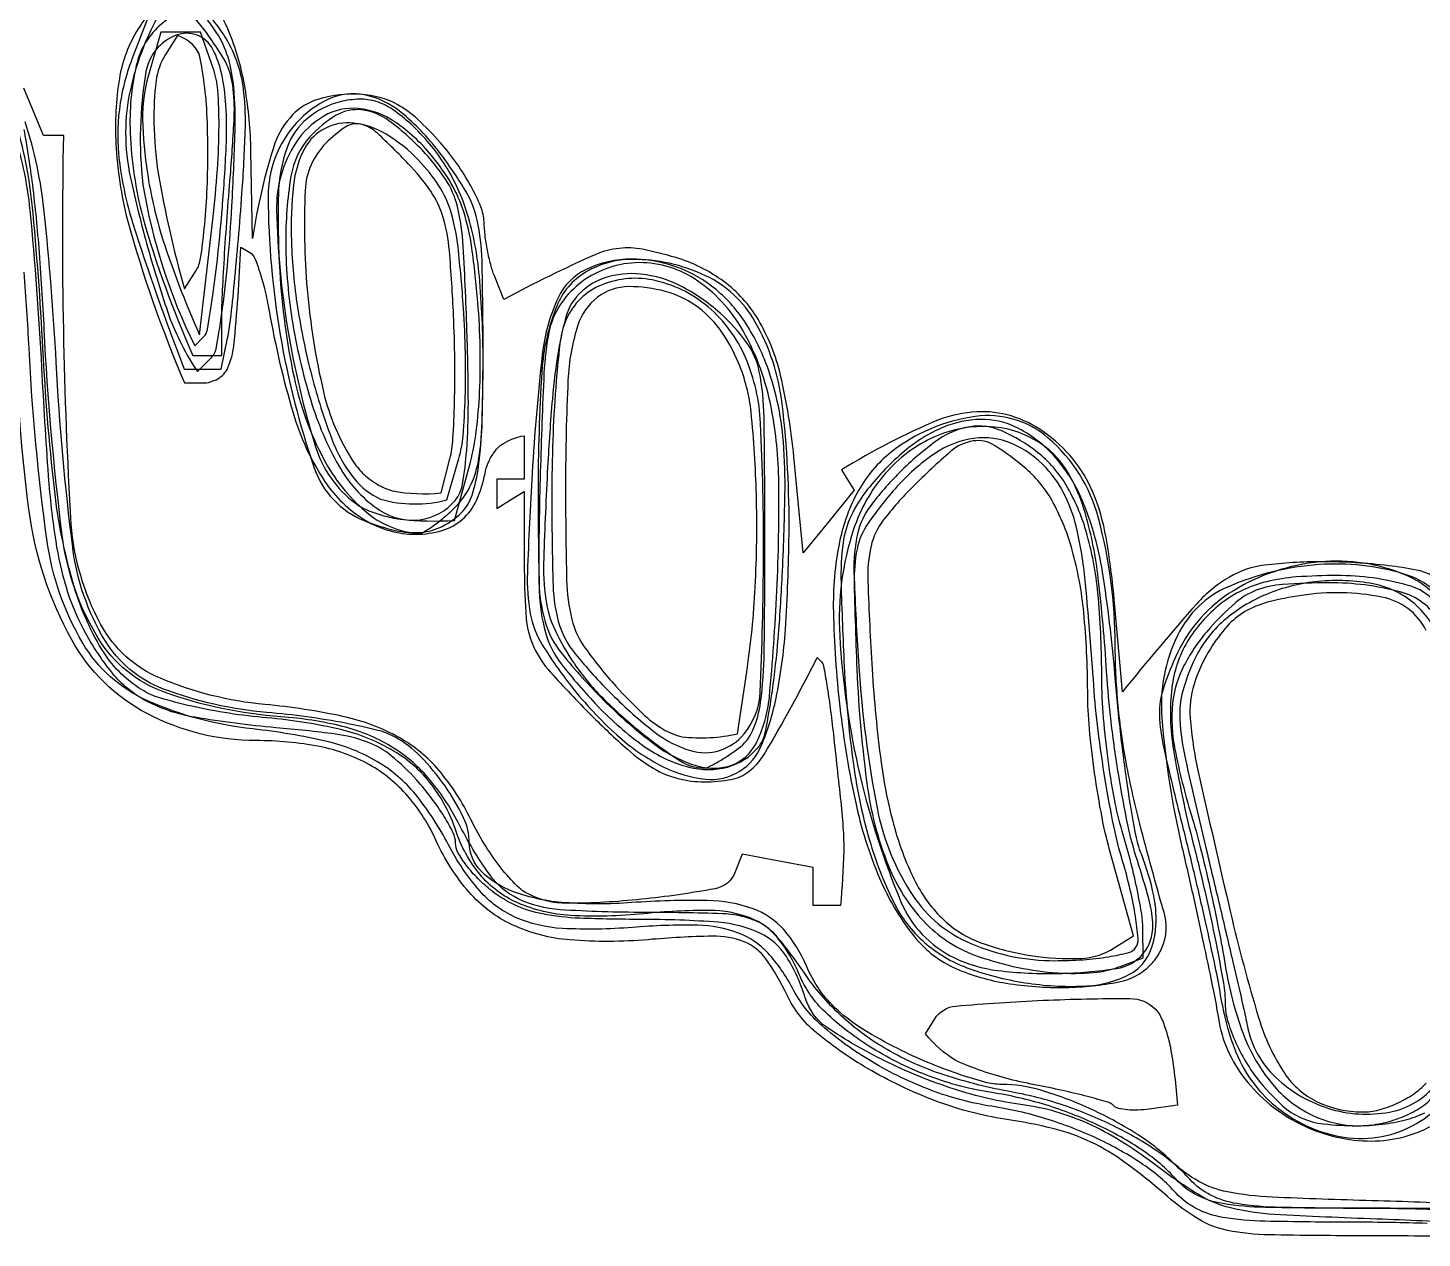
# Model space of a CAD drawing. Extents: x 0 to 564, y 0 to 802.
# Drawn here: x 149.9 to 251.3, y 118.8 to 206.8 of the extents above; entities that cross this region are included whole.
import ezdxf

# ---------------------------------------------------------------- set-up
doc = ezdxf.new("R2010")
doc.units = 0

msp = doc.modelspace()

# ---------------------------------------------------------------- linework, layer by layer
at = {"color": 7}
for points in [[(164.418625, 184.25), (164.418625, 184.25, 0.021997), (164.629521, 185.58851, 0.003351), (164.91444, 188.276932, 0.003746), (165.20586, 191.45675, 0.003237), (165.465164, 194.799133, 0.008999), (165.702618, 199.27899, 0.034292), (165.608641, 202.075012, 0.053059), (165.171641, 204.143806, 0.054899), (164.31189, 206.049133, 0.039296), (163.51919, 207.17823, 0.04298), (162.58095, 208.133186, 0.047365), (161.642671, 208.794094, 0.130484), (159.165421, 209), (157.457184, 204.527039), (157.457184, 204.527039, 0.059782), (156.546241, 200.889584, 0.061854), (156.537294, 197.182678, 0.04435), (157.501177, 192.655542, 0.014874), (161.271713, 182), (162.616806, 182), (163.961899, 182), (164.418625, 184.25)], [(181.428574, 171.571411), (181.428574, 171.571411, 0.120366), (182.206942, 172.852991, 0.043537), (182.673321, 174.94635, 0.02633), (182.929704, 178.162715, 0.006724), (183, 183.389648, 0.005806), (182.924267, 189.911839, 0.049027), (182.569559, 192.824165, 0.080563), (181.693267, 195.018414, 0.028644), (179.785995, 197.818237, 0.055158), (177.050551, 200.664858, 0.125256), (174.377085, 201.94278, 0.156693), (171.81653, 201.649147, 0.1034), (169.404984, 199.88678, 0.187119), (167.364295, 194.525046, 0.040808), (168.247753, 184.495186, 0.0402), (170.714119, 174.827368, 0.217647), (174.347382, 170.995117, 0.03829), (176.612439, 170.277337, 0.078043), (178.468519, 170.138672, 0.094792), (180.037115, 170.573163, 0.08172)], [(201.687439, 152.785645), (201.687439, 152.785645, 0.152869), (203.234214, 154.618165, 0.048368), (204.30785, 158.076782, 0.034569), (204.989643, 163.08809, 0.013895), (205.254654, 170, 0.031754), (204.752092, 179.482374, 0.101262), (202.777988, 185.474075, 0.153838), (199.177837, 188.797193, 0.110476), (193.800552, 190, 0.11213), (190.497716, 189.249876, 0.174011), (188.464531, 187.192856, 0.081466), (187.297545, 183.015668, 0.012682), (186.571533, 174.443176, 0.005376), (186.221012, 167.203104, 0.054973), (186.437298, 164.213058, 0.093609), (187.307675, 161.960467, 0.028233), (189.424805, 158.943176, 0.041437), (192.722771, 155.411007, 0.067976), (196.091574, 153.100822, 0.0905), (199.18117, 152.196143, 0.169267)], [(231.506226, 138.649048), (231.506226, 138.649048, 0.062837), (232.146063, 139.473696, 0.065639), (232.549667, 140.419678, 0.067113), (232.688567, 141.418681, 0.070967), (232.552841, 142.399048, -0.006817), (230.769961, 148.952372, -0.017812), (229.722193, 153.718933, -0.02293), (229.171494, 157.776285, -0.021427), (228.978043, 161.960083, 0.064237), (227.75717, 171.179566, 0.151305), (224.108557, 176.995483, 0.215119), (218.788771, 178.562126, 0.13306), (212.686584, 175.96814, 0.099385), (210.309997, 173.181527, 0.077372), (208.928108, 169.437653, 0.055505), (208.479488, 164.36796, 0.022631), (208.949661, 157.453003, 0.0262), (210.154897, 150.238562, 0.049983), (211.989992, 144.659904, 0.065555), (214.40796, 140.70372, 0.120762), (217.391342, 138.431458, 0.063118), (221.04452, 137.363208, 0.043485), (225.350721, 137.054787, 0.043901), (229.267569, 137.460289, 0.149726)], [(251.960556, 126.978882), (251.960556, 126.978882, 0.151254), (253.839523, 128.881447, 0.064974), (255.07341, 132.270538, 0.041706), (255.774097, 137.389735, 0.014195), (255.956451, 144.899231, 0.01687), (255.468289, 157.792255, 0.104738), (253.647305, 164.117867, 0.200121), (250.005803, 167.103556, 0.091238), (243.775742, 167.790161, 0.083819), (237.209736, 166.187128, 0.180241), (233.500986, 162.638367, 0.132928), (232.3708, 156.648152, 0.038274), (233.83313, 147.248596, -0.002675), (234.663565, 143.628568, -0.002644), (235.458467, 139.986046, -0.002594), (236.120906, 136.790127, -0.010202), (236.478699, 134.810303, 0.128349), (238.419718, 130.389005, 0.108802), (242.381426, 127.152031, 0.109523), (247.313057, 125.89208, 0.131589)], [(228.882584, 128.450745), (228.882584, 128.450745, 0.125248), (228.458092, 128.702995, 0.007014), (226.968355, 129.120026, 0.01044), (225.159976, 129.558814, 0.007434), (223.117523, 129.977722, -0.018372), (221.01611, 130.4568, -0.02033), (219.026424, 131.075645, -0.020179), (217.383107, 131.736868, -0.090868), (215.181503, 133.675659), (215.852554, 134.761414), (215.852554, 134.761414, -0.23694), (217.38069, 135.702383, -0.010661), (223.72893, 136.117561, -0.01151), (230.056101, 136.250239, -0.200798), (231.913757, 135.468384, -0.090292), (232.301452, 134.896789, -0.026642), (232.67841, 133.903229, -0.0258), (232.990471, 132.719521, -0.025158), (233.5, 128.5), (231.458847, 128.207825), (231.458847, 128.207825, -0.027038), (230.638194, 128.13532, -0.032029), (229.860094, 128.158653, -0.03374), (229.220883, 128.262772, -0.140023)]]:
    msp.add_lwpolyline(points, format="xyb", close=True, dxfattribs=at)
at = {"color": 254}
for points in [[(164.731277, 193.845398), (164.731277, 193.845398, 0.006494), (164.961007, 199.304056, 0.029249), (164.867151, 202.494667, 0.050764), (164.449557, 204.673903, 0.072444), (163.619995, 206.457214, 0.024249), (162.912367, 207.430731, 0.030714), (162.163876, 208.253044, 0.031772), (161.474316, 208.842664, 0.162381), (161.002625, 209, 0.260959), (159.732663, 208.288748, 0.040461), (158.381151, 205.620537, 0.04177), (157.346293, 202.327481, 0.055304), (157, 199.206238, 0.053686), (157.35448, 195.914312, 0.014592), (158.619564, 190.826729, 0.014483), (160.175535, 185.82969, 0.055744), (162.225739, 181.825745), (163.201096, 182.801086), (163.201096, 182.801086, 0.155067), (163.60985, 183.590631, 0.00809), (164.052916, 186.447693, 0.012166), (164.447818, 189.916923, 0.008491)], [(181, 172), (181, 172, 0.080331), (182.036307, 173.436099, 0.069387), (182.632795, 175.199295, 0.038899), (182.924647, 177.844132, 0.008036), (183, 182.532104, 0.02165), (182.729664, 188.772546, 0.052058), (181.854311, 193.309219, 0.067393), (180.249677, 196.815333, 0.065733), (177.759308, 199.801758, 0.035278), (176.41955, 200.871799, 0.074211), (175.226305, 201.455963, 0.083383), (174.00794, 201.628563, 0.055118), (172.60405, 201.436768, 0.113279), (170.199902, 200.210999, 0.133738), (168.746149, 198.121223, 0.079627), (168.112638, 194.697837, 0.020812), (168.211029, 189.092651, 0.037638), (169.24909, 181.41615, 0.069059), (171.394464, 175.493866, 0.094407), (174.463951, 171.648851, 0.157413), (178.25, 170.063416, 0.152484), (178.656877, 170.153634, 0.023186), (179.367188, 170.606125, 0.024154), (180.17928, 171.238826, 0.018807)], [(202.99765, 154.497192), (202.99765, 154.497192, 0.125801), (203.541075, 155.644165, 0.01297), (204.040514, 158.62085, 0.014551), (204.465987, 162.43135, 0.008684), (204.761078, 166.983765, 0.007173), (204.955282, 172.863719, 0.024133), (204.841419, 176.710884, 0.035078), (204.399174, 179.677736, 0.036694), (203.55014, 182.507874, 0.060398), (201.883945, 185.66614, 0.077785), (199.623127, 188.03833, 0.083243), (196.879202, 189.495119, 0.082343), (193.799667, 189.98468, 0.134114), (190.455468, 189.047255, 0.163524), (188.355656, 186.587799, 0.079938), (187.277575, 181.832956, 0.015858), (187, 173.083313, 0.00631), (187.091101, 165.864695, 0.061576), (187.541073, 162.851433, 0.097525), (188.678674, 160.587664, 0.025992), (191.328583, 157.517578, 0.047071), (194.729001, 154.578882, 0.091591), (197.969645, 153.069275, 0.129133), (200.781887, 153.07932, 0.155653)], [(230.065735, 138.035156), (230.065735, 138.035156, 0.145714), (231.325231, 139.28312, 0.1014), (231.917721, 141.20874, 0.075551), (231.78061, 143.725203, 0.041683), (230.902023, 146.684875, -0.048229), (230.425968, 148.368971, -0.007962), (229.876823, 151.704269, -0.008684), (229.359851, 155.661886, -0.007578), (228.953796, 159.81897, 0.018963), (228.053283, 167.278772, 0.05611), (226.678417, 172.243462, 0.08402), (224.639404, 175.569877, 0.101104), (221.728531, 177.790649, 0.117867), (219.189024, 178.346699, 0.094983), (216.447933, 177.766777, 0.077326), (213.653598, 176.044949, 0.048082), (210.972855, 173.269958, 0.057234), (209.767179, 171.337038, 0.078076), (209.18581, 169.371094, 0.039862), (209.034831, 166.470643, 0.005449), (209.26889, 160.405701, 0.021949), (209.935836, 153.282665, 0.037856), (211.193373, 147.466232, 0.046881), (212.977247, 143.029601, 0.101546), (215.273544, 140.180603, 0.08781), (218.403809, 138.409759, 0.048946), (222.669485, 137.357529, 0.049381), (226.944856, 137.163501, 0.109954)]]:
    msp.add_lwpolyline(points, format="xyb", close=True, dxfattribs=at)
at = {"color": 7}
for points in [[(251.960556, 167.021118, 0.076876), (250.879585, 167.401, 0.01558), (248.864361, 167.712456, 0.016092), (246.474627, 167.928116, 0.014456), (243.988815, 168, 0.030146), (239.837968, 167.749509, 0.102864), (237.286909, 166.888359, 0.077084), (234.909235, 164.948159, 0.01235), (229.5, 158.536621), (228.930862, 165.018311), (228.930862, 165.018311, 0.021074), (228.311709, 169.764311, 0.055474), (227.35611, 173.054001, 0.073817), (225.901566, 175.475576, 0.067983), (223.76976, 177.44873, 0.078748), (221.414266, 178.597729, 0.088446), (218.913542, 178.899849, 0.074643), (216.132345, 178.320962, 0.039474), (209.081329, 174.677429), (209.535309, 173.942871), (209.989273, 173.208313), (208.141373, 170.92627), (206.293472, 168.644226), (205.605591, 175.625183), (205.605591, 175.625183, 0.032035), (204.638776, 181.530914, 0.077439), (202.998829, 185.626274, 0.100799), (200.511789, 188.369954, 0.085812), (197.008942, 190.115479, 0.024672), (194.586376, 190.712825, 0.07566), (192.901911, 190.782578, 0.070596), (191.209375, 190.349309, 0.019588), (184.503555, 187.064453), (183.822067, 188.782227), (183.822067, 188.782227, -0.031099), (183.555527, 189.598804, -0.016117), (183.320118, 190.646111, -0.015961), (183.146743, 191.741668, -0.023331), (183.070282, 192.71521, 0.090225), (182.836064, 193.80513, 0.028189), (182.108965, 195.318047, 0.027144), (181.089407, 196.949193, 0.02691), (179.896408, 198.46521, 0.026103), (178.219232, 200.185438, 0.060015), (176.756334, 201.243095, 0.07209), (175.262915, 201.808928, 0.054615), (173.51886, 202, 0.075642), (170.978716, 201.613506, 0.125859), (169.146402, 200.484062, 0.103693), (167.856062, 198.432116, 0.040682), (166.229996, 191.5), (166.115005, 197.845703), (166.115005, 197.845703, 0.037304), (165.688161, 202.437383, 0.053069), (164.582909, 206.380219, 0.067262), (163.036234, 209.121678, 0.234885)], [(158.801683, 207.994172, 0.02649), (157.922104, 206.75, 0.100176), (156.550152, 203.134917, 0.054864), (156.296192, 198.384628, 0.04638), (157.130733, 192.821427, 0.03211), (161.277573, 181), (162.579773, 181), (162.579773, 181, 0.130891), (163.709069, 181.300782, 0.159314), (164.438816, 182.109322, 0.076017), (164.874935, 183.706821, 0.013958), (165.383972, 190.880737), (166.078629, 190.451416), (166.078629, 190.451416, -0.159952), (166.385022, 190.087621, -0.017391), (166.76379, 189.043381, -0.019909), (167.131258, 187.73282, -0.014807), (167.435654, 186.261047, 0.02803), (169.179311, 178.826495, 0.073644), (171.473871, 173.868378, 0.112066), (174.422396, 171.025623, 0.136829), (178.100067, 170, 0.071027), (180.022232, 170.274437, 0.109375), (181.489391, 171.078842, 0.105189), (182.517357, 172.45437, 0.06202), (183.142395, 174.417114, -0.053763), (183.371968, 175.181308, -0.051051), (183.762142, 175.893364, -0.055036), (184.245118, 176.451594, -0.106937), (186, 177.166687), (186, 175.583313), (186, 174), (185, 174), (184, 174), (184, 172.940979), (184, 171.881958), (185, 172.5), (186, 173.118042), (186, 167.416138), (186, 167.416138, 0.020242), (186.143852, 163.864269, 0.08777), (186.675928, 161.831848, 0.075849), (187.90732, 159.962748, 0.01286), (190.857147, 156.857117, 0.014688), (193.49625, 154.3687, 0.048696), (195.423582, 152.965431, 0.070267), (197.166683, 152.245433, 0.062935), (199.108856, 152, 0.046499), (201.056422, 152.181512, 0.11973), (202.335768, 152.75927, 0.087614), (203.436481, 153.980598, 0.017745), (207.297134, 161.036194), (207.615616, 160.717712), (207.615616, 160.717712, -0.152956), (207.759462, 160.442646, -0.003859), (208.001249, 159.038818, -0.007917), (208.248453, 157.369414, -0.005274), (208.481171, 155.449585, -0.001054), (209.01093, 150.562246, -0.009913), (209.192457, 148.457649, -0.020393), (209.230522, 146.961436, -0.01364), (209, 143), (208, 143), (207, 143), (207, 144.383423), (207, 145.766846), (204.421188, 146.259827), (201.842361, 146.752808), (201.341461, 145.447449), (201.341461, 145.447449, -0.26151), (199.872488, 144.228071, -0.019489), (194.527931, 143.462456, -0.024239), (189.113821, 143.165231, -0.125092), (186.224014, 143.880127, -0.08117), (185.303129, 144.585109, -0.025792), (184.181021, 145.906929, -0.024983), (183.062674, 147.533455, -0.02539), (182.118652, 149.254883, 0.062791), (179.795058, 152.830564, 0.090269), (176.887365, 155.225853, 0.0741), (172.886973, 156.736607, 0.030131), (167.119629, 157.625488, -0.076428), (159.527404, 159.52561, -0.171308), (155.185429, 163.467323, -0.104527), (153.044757, 170.745375, -0.019443), (152.5, 198.998413), (151.763412, 198.999207), (151.02684, 199), (149.598083, 202.419495)], [(254.675152, 121.289704, 0.005295), (247.657364, 121.550415, -0.004407), (240.389629, 121.80747, -0.037053), (237.133394, 122.194298, -0.07946), (235.048762, 122.957379, -0.063679), (233.124374, 124.380249, 0.051108), (230.471424, 126.446582, 0.033503), (227.05475, 128.280518, 0.033885), (223.565525, 129.585498, 0.072666), (220.72847, 130, -0.066457), (219.493985, 130.164809, -0.016564), (217.543512, 130.765091, -0.016634), (215.33845, 131.607575, -0.016023), (213.166092, 132.604553, -0.022419), (210.619028, 134.019702, -0.045847), (208.79225, 135.390045, -0.055573), (207.478756, 136.873989, -0.054485), (206.514175, 138.6203, 0.081762), (204.865032, 141.256934, 0.125995), (202.653671, 142.763412, 0.083383), (199.311389, 143.37498, 0.021509), (193.81279, 143.218689, -0.035174), (188.952615, 143.213335, -0.070827), (185.211987, 144.013107, -0.107237), (182.856085, 145.50895, -0.20048), (182, 147.558228, 0.112327), (181.583312, 149.389619, 0.040984), (180.23229, 151.698853, 0.040948), (178.442763, 153.853328, 0.072397), (176.608383, 155.251526, 0.066294), (175.356435, 155.743376, 0.013053), (172.992592, 156.261673, 0.01363), (170.186417, 156.721684, 0.012279), (167.26001, 157.046875, -0.068517), (159.759847, 158.747206, -0.168979), (155.481691, 162.310997, -0.104434), (153.157259, 169.024098, -0.018032), (151.95256, 182.5, 0.012901), (151.085602, 193.4653, 0.052943), (149.694193, 199.977821, 0.08527)]]:
    msp.add_lwpolyline(points, format="xyb", dxfattribs=at)
at = {"color": 9}
for points in [[(164, 185.849121), (164, 185.849121, -0.01228), (164.038352, 187.410488, -0.002842), (164.182339, 190.035316, -0.002933), (164.383105, 193.056734, -0.002865), (164.620728, 196.099121, 0.009057), (164.897735, 200.31798, 0.046765), (164.790243, 202.65258, 0.078288), (164.279588, 204.328711, 0.05772), (161.229233, 208.43512), (159.641083, 207.117065), (159.641083, 207.117065, 0.165208), (157.779203, 204.084449, 0.066278), (157.332106, 199.17366, 0.053115), (158.242899, 193.052002, 0.035503), (161.897949, 183), (162.948975, 183), (164, 183), (164, 185.849121)], [(182.077499, 175.25), (182.077499, 175.25, 0.036645), (182.510087, 177.475163, 0.018024), (182.74847, 180.350784, 0.016818), (182.790376, 183.566334, 0.015611), (182.619614, 186.858643, 0.013419), (182.181837, 190.826882, 0.042192), (181.59477, 193.439346, 0.055978), (180.685007, 195.491874, 0.040889), (179.253571, 197.536499, 0.068228), (176.608392, 199.961582, 0.128847), (173.907301, 200.945992, 0.156298), (171.427428, 200.399556, 0.116469), (169.381424, 198.459351, 0.152283), (167.979885, 193.544598, 0.034891), (168.801994, 184.843239, 0.034722), (170.819894, 176.353982, 0.157269), (173.717468, 172.25, 0.061654), (174.55348, 171.770343, 0.030765), (175.70701, 171.367188, 0.029986), (176.969841, 171.091732, 0.038721), (180.922913, 171), (182.077499, 175.25)], [(202.827972, 154.75), (202.827972, 154.75, 0.095281), (203.821691, 158.151089, 0.011811), (204.368837, 165.882256, 0.014614), (204.509418, 173.776211, 0.044029), (203.975433, 179.129517, 0.081048), (201.915998, 184.786094, 0.1223), (198.342237, 188.589386, 0.156521), (194.069738, 189.737815, 0.159383), (189.962631, 188.172913, 0.080128), (188.564428, 186.6128, 0.092338), (187.811834, 184.764351, 0.039228), (187.430285, 181.705243, 0.004176), (187.162582, 174.534973, 0.007083), (187.050015, 166.929439, 0.067982), (187.485413, 163.726768, 0.103549), (188.741253, 161.298165, 0.025456), (191.76973, 157.94458, 0.03521), (195.486388, 154.717473, 0.091099), (198.650621, 153.138206, 0.159416), (201.101301, 153.223868, 0.188544)], [(231.02121, 139.525574), (231.02121, 139.525574, 0.101354), (231.571726, 140.555937, 0.088419), (231.708939, 141.772575, 0.050753), (231.422916, 143.485064, 0.011882), (230.588135, 146.275574, -0.027207), (229.897743, 148.870297, -0.011087), (229.231222, 152.462196, -0.010932), (228.683758, 156.362909, -0.01371), (228.35495, 160, 0.01317), (227.74615, 166.816172, 0.039908), (226.843506, 171.381676, 0.061231), (225.545284, 174.475744, 0.110499), (223.700958, 176.496887, 0.137744), (219.938107, 177.816309, 0.121434), (215.835238, 177.077332, 0.110264), (212.24548, 174.407235, 0.098531), (209.953659, 170.359558, 0.09445), (208.939064, 162.625046, 0.04308), (210.407503, 152.499153, 0.041574), (213.390343, 143.289502, 0.183294), (217.248444, 139.221191, 0.082428), (220.444419, 138.285318, 0.035634), (224.887259, 138.066811, 0.032545), (229.093813, 138.434396, 0.183479)]]:
    msp.add_lwpolyline(points, format="xyb", close=True, dxfattribs=at)
at = {"color": 253}
for points in [[(164.036743, 193.745422), (164.036743, 193.745422, 0.008895), (164.317794, 198.170475, 0.026343), (164.296391, 201.212814, 0.0385), (163.987651, 203.457711, 0.064428), (163.348984, 205.25, 0.38406), (160.6705, 206.277875, 0.264702), (158.482277, 203.606514, 0.070738), (158.256632, 195.411807, 0.073593), (162.02626, 183.692932), (162.675201, 184.341858), (162.675201, 184.341858, 0.156557), (162.957862, 184.891752, 0.005106), (163.342852, 187.371864, 0.009338), (163.716631, 190.343756, 0.006306)], [(180.969635, 172.463379), (180.969635, 172.463379, 0.132527), (181.512141, 173.648782, 0.023185), (181.807117, 176.109192, 0.019036), (181.928374, 179.583232, 0.007368), (181.842072, 184.400208, 0.005381), (181.558457, 190.929198, 0.045905), (181.132851, 193.825188, 0.087279), (180.266276, 195.809325, 0.044652), (178.562912, 197.936768, 0.04182), (176.154728, 200.060963, 0.13149), (174.168245, 200.849213, 0.163971), (172.324949, 200.458681, 0.075817), (170.404984, 198.889587, 0.14394), (169.025225, 196.021203, 0.042867), (168.648628, 191.124252, 0.039313), (169.158876, 185.308659, 0.034674), (170.579102, 179.387817, 0.057797), (172.671184, 174.705662, 0.112292), (175.476027, 171.750565, 0.17939), (178.397499, 171.0578, 0.191256)], [(201.558868, 154.418579), (201.558868, 154.418579, 0.133311), (202.623146, 155.749276, 0.070501), (203.188517, 157.801811, 0.028628), (203.445356, 161.424705, 0.003384), (203.5, 169.499084, 0.003441), (203.438024, 178.504514, 0.045206), (203.091778, 181.818108, 0.107955), (202.179515, 183.919669, 0.054227), (200.234222, 186.080444, 0.063663), (197.39589, 188.031961, 0.091174), (194.479219, 188.91291, 0.109825), (191.845182, 188.629216, 0.132886), (189.78656, 187.25, 0.110853), (189.053709, 185.893999, 0.026783), (188.490728, 183.389648, 0.020576), (188.039374, 179.838585, 0.007959), (187.69545, 174.888123, 0.005111), (187.408974, 168.264335, 0.042075), (187.563023, 165.25222, 0.07715), (188.21032, 163.076685, 0.038432), (189.642349, 160.575684, 0.047168), (191.650886, 158.147603, 0.02705), (194.482021, 155.607185, 0.02364), (197.33541, 153.526868, 0.145), (199.058868, 153.003723, 0.116656), (199.380407, 153.077555, 0.014256), (200.023773, 153.417816, 0.016267), (200.774667, 153.875637, 0.012761)], [(229.418213, 138.606995), (231, 139.213989), (230.989182, 141.356995), (230.989182, 141.356995, 0.040655), (230.890476, 142.497552, 0.010498), (230.544086, 144.3125, 0.010613), (230.06003, 146.372363, 0.010627), (229.489182, 148.408936, -0.027819), (228.916921, 150.758434, -0.01351), (228.435814, 153.811974, -0.013355), (228.104997, 157.026677, -0.01875), (227.994431, 159.908936, 0.023173), (227.720123, 165.718098, 0.04737), (226.86735, 170.195877, 0.061906), (225.419085, 173.560051, 0.093799), (223.330704, 175.954529, 0.064243), (220.723014, 177.511282, 0.139943), (218.433416, 177.814835, 0.119719), (216.091633, 176.867053, 0.040653), (213.272675, 174.472656, 0.035316), (211.148231, 172.024894, 0.108392), (210.241762, 170.039261, 0.058219), (209.971995, 167.238104, 0.00522), (210.189346, 160.169189, 0.02459), (210.970795, 151.543467, 0.065284), (212.617624, 145.590782, 0.095743), (215.254889, 141.662079, 0.115146), (219.017014, 139.306458, 0.030931), (221.920148, 138.508275, 0.034845), (224.78627, 138.113708, 0.038116), (227.373061, 138.137122, 0.070408)]]:
    msp.add_lwpolyline(points, format="xyb", close=True, dxfattribs=at)
at = {"color": 8}
for points in [[(163.376068, 203.871948), (162.451843, 206.5), (161.013351, 206.5), (159.57486, 206.5), (158.627762, 203.197693), (158.627762, 203.197693, 0.074838), (158.2345, 200.187433, 0.034499), (158.584455, 196.241829, 0.031712), (159.566772, 191.866234, 0.028747), (162.385269, 184.5), (163.342789, 192.871948), (163.342789, 192.871948, 0.011035), (163.678259, 196.515627, 0.01668), (163.794127, 199.698799, 0.018385), (163.707205, 202.274067, 0.067019)], [(181.240936, 175.5), (181.240936, 175.5, 0.05091), (181.545181, 177.158132, 0.012301), (181.699114, 179.947266, 0.012498), (181.716974, 183.172036, 0.012121), (181.574661, 186.426819, 0.010293), (181.178745, 190.887778, 0.046028), (180.654966, 193.457207, 0.070127), (179.788444, 195.331204, 0.047748), (178.330566, 197.176819, 0.065239), (175.963303, 199.07756, 0.110313), (173.564581, 199.889793, 0.145909), (171.505158, 199.508616, 0.152827), (170.035187, 198.065735, 0.09723), (169.21121, 195.378687, 0.033619), (169.062498, 191.304008, 0.030685), (169.504971, 186.512498, 0.025348), (170.544785, 181.489319, 0.026462), (171.997168, 176.919379, 0.077157), (173.621973, 174.045975, 0.122078), (175.550621, 172.551628, 0.134622), (180.367874, 172.5), (181.240936, 175.5)], [(201.984238, 155.481018), (201.984238, 155.481018, 0.163531), (203.155251, 158.513346, 0.009942), (203.396414, 168.372093, 0.013291), (203.18267, 178.082617, 0.087874), (202.109146, 182.79718, 0.117944), (199.366854, 186.526953, 0.127181), (195.305174, 188.483955, 0.157418), (191.422285, 188.030414, 0.19723), (188.96463, 185.406982, 0.062512), (188.588345, 183.859028, 0.009303), (188.28336, 180.658081, 0.010348), (188.0707, 176.843462, 0.008749), (188, 172.803345, 0.007099), (188.093265, 166.234779, 0.066465), (188.546053, 163.449081, 0.099132), (189.682229, 161.326567, 0.024079), (192.368423, 158.368408, 0.031647), (195.517808, 155.594316, 0.092044), (198.085987, 154.272659, 0.150025), (200.202766, 154.285609, 0.144527)], [(230.486298, 139.977844), (230.486298, 139.977844, 0.161303), (230.642096, 140.632134, 0.016909), (230.451141, 142.217117, 0.019569), (230.076194, 144.137229, 0.014481), (229.517944, 146.227844, -0.021804), (228.876878, 148.777759, -0.009961), (228.252728, 152.154419, -0.009842), (227.735409, 155.742921, -0.01337), (227.419296, 159, 0.005536), (226.821187, 166.36006, 0.030946), (226.214481, 170.267769, 0.05882), (225.339809, 172.793294, 0.074922), (223.948593, 174.824768, 0.103012), (221.447238, 176.593478, 0.137717), (218.706263, 176.969856, 0.116833), (215.834011, 175.85627, 0.062026), (212.965393, 173.3078, 0.028641), (211.003806, 170.797298, 0.101415), (210.204395, 168.926689, 0.060926), (210.004709, 166.436619, 0.005978), (210.328156, 160.412109, 0.031122), (211.651926, 150.111864, 0.099599), (214.262911, 143.734299, 0.146476), (218.467662, 140.244234, 0.100815), (224.575836, 139, 0.01716), (226.652296, 139.071286, 0.023834), (228.500816, 139.287231, 0.021714), (229.966445, 139.595598, 0.193994)]]:
    msp.add_lwpolyline(points, format="xyb", close=True, dxfattribs=at)
at = {"color": 250}
for points in [[(162.98468, 197.690979), (162.98468, 197.690979, 0.013034), (162.914594, 200.618262, 0.022075), (162.684107, 203.059151, 0.020683), (162.344603, 204.928581, 0.20172), (160.776398, 206.256226), (159.903503, 204.878113), (159.903503, 204.878113, 0.11104), (159.217814, 202.960697, 0.035296), (159.060053, 199.912086, 0.031935), (159.362837, 196.259563, 0.025034), (161.279266, 187.833862), (162.124329, 189.166931), (162.124329, 189.166931, 0.104772), (162.456136, 190.058686, 0.011709), (162.725639, 192.220757, 0.013822), (162.917042, 194.839776, 0.010797)], [(180.587219, 175.491516), (180.587219, 175.491516, 0.046431), (180.808979, 176.928499, 0.00875), (180.922834, 179.585747, 0.009285), (180.943895, 182.7052, 0.00839), (180.851624, 185.930664, 0.009629), (180.549736, 190.59461, 0.051745), (180.076563, 193.091377, 0.078558), (179.190253, 194.938022, 0.039947), (177.558258, 196.939209, 0.014283), (175.314807, 199.150801, 0.127142), (174.105917, 199.806137, 0.210764), (173.02453, 199.618709, 0.049624), (171.571426, 198.428589, 0.187213), (170.057546, 194.994944, 0.03289), (170.205896, 187.808609, 0.035971), (171.395443, 180.357357, 0.087118), (173.57901, 175.25, 0.061943), (174.34043, 174.348812, 0.056316), (175.322681, 173.628075, 0.057647), (176.415804, 173.159004, 0.072673), (179.961899, 173), (180.587219, 175.491516)], [(202.175873, 160), (202.175873, 160, 0.024438), (202.795284, 166.160097, 0.019422), (202.878927, 172.845299, 0.018699), (202.494933, 178.863403, 0.0738), (201.584656, 182.451599, 0.058037), (200.20927, 184.900563, 0.084146), (198.441551, 186.632713, 0.08667), (196.243872, 187.652423, 0.065474), (193.600922, 188, 0.165235), (191.318623, 187.2246, 0.152964), (189.894011, 185.195816, 0.06565), (189.17707, 181.199524, 0.011601), (189, 173.568604, 0.005494), (189.075937, 166.657511, 0.05594), (189.457779, 163.819389, 0.094519), (190.431179, 161.719032, 0.028071), (192.662231, 158.952087, 0.019208), (194.57565, 156.991133, 0.054679), (196.092657, 155.837883, 0.07842), (197.472554, 155.279942, 0.086065), (201.5, 155.5), (202.175873, 160)], [(228.907974, 139.921936), (230.315933, 140.813293), (228.657974, 146.722229), (228.657974, 146.722229, -0.020578), (228.020621, 149.415115, -0.012548), (227.480017, 152.63868, -0.012569), (227.104217, 155.865907, -0.021696), (226.976151, 158.565613, 0.022774), (226.69127, 164.308972, 0.043759), (225.854946, 168.839005, 0.055991), (224.466877, 172.295313, 0.09156), (222.496582, 174.75, 0.036659), (220.195525, 176.457998, 0.182338), (218.646502, 176.77932, 0.139575), (217.031487, 176.031716, 0.018628), (214.251877, 173.451843, 0.031543), (212.105963, 171.016665, 0.110399), (211.221346, 169.134521, 0.064157), (210.985329, 166.557152, 0.00605), (211.296478, 160.201843, 0.017635), (211.951722, 153.417746, 0.038202), (213.032505, 148.294823, 0.050765), (214.577183, 144.490885, 0.088747), (216.66745, 141.820862, 0.095781), (219.215256, 140.298552, 0.048461), (222.850832, 139.367325, 0.048649), (226.471983, 139.161843, 0.131711)]]:
    msp.add_lwpolyline(points, format="xyb", close=True, dxfattribs=at)
at = {"color": 9}
for points in [[(253.471576, 120.859475, 0.009228), (246.404984, 120.993835, -0.004773), (239.88643, 121.059678, -0.035376), (236.796396, 121.339684, -0.077757), (234.902672, 121.959465, -0.09127), (233.404984, 123.106384, 0.06157), (230.990233, 125.192832, 0.037514), (227.704227, 127.050842, 0.035459), (223.921475, 128.512521, 0.036314), (220, 129.411072, -0.051261), (215.529357, 130.57679, -0.048233), (211.291157, 132.644463, -0.051835), (207.896498, 135.245836, -0.105555), (206, 138, 0.071808), (204.43512, 140.634035, 0.130615), (202.428194, 142.102226, 0.093504), (199.473036, 142.656385, 0.025254), (194.692947, 142.409546, -0.039361), (189.368366, 142.28484, -0.090612), (185.487301, 143.21814, -0.116076), (182.781484, 145.265911, -0.093538), (181.011292, 148.465759, 0.083984), (179.244549, 151.807395, 0.094952), (176.537893, 154.217651, 0.076718), (172.647254, 155.794518, 0.036519), (167.299255, 156.651672, -0.016566), (164.524341, 156.983582, -0.017136), (161.808865, 157.495811, -0.01711), (159.49487, 158.098829, -0.067545), (158.156464, 158.703003, -0.11884), (155.249573, 161.669005, -0.064351), (153.200346, 166.380798, -0.042603), (151.817462, 173.325456, -0.014961), (150.989151, 183.468201, 0.011571), (150.203135, 193.969895, 0.05138), (148.971846, 200.027931, 0.088683)], [(252.992664, 164.076721, 0.206876), (250.285101, 166.2825, 0.069016), (245.111801, 167, 0.01809), (242.162923, 166.893275, 0.0417), (239.972803, 166.549484, 0.052982), (238.218189, 165.919082, 0.053985), (236.647156, 164.937073, 0.092211), (234.217524, 162.169005, 0.106111), (233.096899, 158.843697, 0.070209), (233.217615, 154.301808, 0.020927), (234.657471, 147.5, -0.006293), (235.540439, 143.858261, -0.007222), (236.289457, 140.358459, -0.006576), (236.841902, 137.377408, -0.040671), (236.97995, 135.826721, 0.072242), (237.170076, 134.583359, 0.032506), (237.754602, 133.034943, 0.03133), (238.59654, 131.451095, 0.037086), (239.588898, 130.076721, 0.033256), (241.131528, 128.473051, 0.080271), (242.505779, 127.576393, 0.076496), (244.133541, 127.134266, 0.028138), (246.517471, 127, 0.028715), (248.391139, 127.107695, 0.036225), (250.09696, 127.430893, 0.040871), (251.49826, 127.928735, 0.090833)]]:
    msp.add_lwpolyline(points, format="xyb", dxfattribs=at)
at = {"color": 253}
for points in [[(254.600085, 119.903195, 0.005878), (248, 120.213257, -0.005015), (240.535063, 120.551029, -0.047069), (237.360144, 121.028648, -0.07773), (234.95783, 122.040178, -0.024801), (231.754578, 124.24707, 0.024561), (229.34703, 125.907492, 0.03294), (227.006929, 127.152054, 0.035312), (224.665347, 128.013025, 0.036643), (222.254578, 128.523071, -0.044564), (217.282661, 129.657396, -0.035866), (212.19906, 131.717842, -0.034696), (208.023045, 134.143054, -0.171589), (206.433853, 136.298035, 0.066879), (205.063164, 139.293818, 0.141702), (203.172283, 140.974464, 0.092744), (200.114935, 141.788154, 0.01879), (194.479874, 142, -0.009514), (190.038343, 142.084522, -0.037711), (187.32782, 142.393333, -0.059443), (185.376998, 143.01302, -0.060122), (183.634857, 144.072571, -0.030301), (182.626441, 144.969795, -0.033918), (181.773989, 145.951019, -0.036171), (181.175233, 146.874622, -0.126381), (181, 147.556824, 0.11532), (180.826739, 148.298052, 0.023561), (180.169317, 149.483459, 0.023658), (179.254688, 150.818116, 0.02028), (178.17215, 152.133362, 0.039268), (176.321543, 153.903186, 0.082476), (174.599718, 154.889069, 0.056465), (172.25896, 155.468406, 0.010951), (167.92215, 155.938232, -0.020729), (162.03095, 156.693181, -0.078121), (158.514437, 157.877403, -0.102751), (156.048166, 159.894484, -0.051475), (153.839371, 163.283447, -0.046623), (152.695039, 166.13541, -0.03353), (151.941189, 169.485054, -0.020553), (151.400771, 174.237321, -0.005028), (150.912048, 182.100342, 0.011046), (150.062744, 193.539651, 0.061214), (148.728521, 199.549179, 0.097317)], [(252.550713, 163.692566, 0.193251), (249.709651, 165.808796, 0.066021), (244.515579, 166.469727, 0.016173), (241.152598, 166.34312, 0.07313), (239.239487, 165.923393, 0.089284), (237.718698, 165.011643, 0.030865), (235.8909, 163.203918, 0.061008), (233.978548, 160.452246, 0.096607), (233.152153, 157.711647, 0.07447), (233.314254, 154.366008, 0.024367), (234.518906, 149.564209, -0.011995), (235.161871, 147.245836, -0.006214), (235.859201, 144.321907, -0.006174), (236.501641, 141.298011, -0.00933), (236.979095, 138.64917, 0.048922), (238.282449, 133.698793, 0.085091), (240.40575, 130.032845, 0.105543), (243.254837, 127.795363, 0.114351), (246.687088, 127, 0.04665), (248.150148, 127.136802, 0.041965), (249.617434, 127.543434, 0.043543), (250.933993, 128.165271, 0.064362), (251.944229, 128.944214)]]:
    msp.add_lwpolyline(points, format="xyb", dxfattribs=at)
at = {"color": 254}
for points in [[(254.551928, 120.926477, 0.005347), (247.676422, 121, -0.004575), (240.972987, 121.061332, -0.034791), (237.82921, 121.338234, -0.077567), (235.913248, 121.956685, -0.092387), (234.404984, 123.106384, 0.060413), (232.083558, 125.12154, 0.034443), (228.864958, 126.987328, 0.032987), (225.197522, 128.497173, 0.036991), (221.5, 129.443848, -0.035008), (216.524369, 130.696741, -0.051044), (212.39617, 132.533669, -0.056342), (209.036404, 134.999967, -0.0583), (206.355362, 138.128418, 0.028601), (204.311863, 140.820668, 0.126658), (202.69783, 141.954475, 0.082051), (200.40341, 142.411631, 0.008022), (194.735947, 142.507385, -0.015645), (188.604914, 142.704478, -0.096404), (185.564913, 143.499001, -0.127748), (183.456244, 145.282231, -0.035836), (181.208557, 149.006042, 0.059669), (179.006619, 152.290375, 0.080638), (176.276754, 154.590004, 0.074424), (172.785575, 156.027357, 0.043058), (168.291473, 156.733826, -0.068804), (159.841044, 158.510685, -0.170973), (155.007608, 162.445847, -0.106493), (152.389515, 169.927245, -0.018672), (151.08429, 184.874207, 0.006965), (150.704243, 190.832951, 0.012607), (150.202583, 195.693947, 0.013637), (149.616693, 199.435663, 0.069593)], [(253.904053, 163.311218, 0.188499), (250.055312, 167.048048, 0.123787), (243.875483, 167.99279, 0.113868), (237.576485, 165.895722, 0.14592), (233.507996, 161.37561, 0.031288), (232.482606, 158.812165, 0.08591), (232.199038, 156.891144, 0.050025), (232.504548, 154.456105, 0.005559), (233.81543, 149.002563, -0.003377), (234.684839, 145.453946, -0.003181), (235.524183, 141.822639, -0.003162), (236.227126, 138.595405, -0.011025), (236.621628, 136.5, 0.036513), (237.387678, 133.329035, 0.059958), (238.53673, 130.822304, 0.067183), (240.135243, 128.860624, 0.061561), (242.241379, 127.325256, 0.071004), (244.950139, 126.289593, 0.081601), (247.711037, 126.122139, 0.085072), (250.287573, 126.840767, 0.086128), (252.465347, 128.374451)]]:
    msp.add_lwpolyline(points, format="xyb", dxfattribs=at)
at = {"color": 8}
for points in [[(251.655772, 119.899096, 0.007539), (246.404984, 119.985229, -0.004783), (239.890669, 120.05622, -0.035333), (236.798285, 120.338722, -0.077553), (234.902749, 120.959604, -0.091311), (233.404984, 122.106384, 0.06157), (230.990233, 124.192832, 0.037514), (227.704227, 126.050842, 0.035459), (223.921475, 127.512521, 0.036314), (220, 128.411072, -0.052498), (215.625059, 129.563371, -0.043192), (211.272366, 131.659348, -0.045131), (207.639141, 134.282309, -0.094794), (205.495224, 137.009216, 0.06645), (203.710436, 139.563109, 0.116915), (201.589344, 140.99984, 0.086561), (198.596545, 141.575106, 0.024896), (193.865829, 141.420959, -0.033253), (188.773272, 141.340095, -0.093155), (185.318439, 142.172295, -0.110032), (182.738359, 144.098628, -0.057697), (180.481934, 147.432373, 0.050996), (178.074456, 151.093782, 0.088568), (175.324858, 153.459854, 0.076679), (171.644207, 154.933507, 0.030341), (166.255264, 155.842529, -0.078633), (158.552633, 157.919546, -0.155867), (153.884859, 162.093239, -0.099426), (151.268478, 169.638672, -0.02133), (149.97673, 183.5, 0.006147), (149.628788, 189.054394, 0.007843)], [(252.818007, 161.759705, 0.134031), (250.905589, 164.804218, 0.140418), (247.743866, 166.388245, 0.06992), (243.754893, 166.571216, 0.075286), (239.976084, 165.630188, 0.080734), (236.862292, 163.69759, 0.100623), (234.796051, 161, 0.046331), (233.897468, 158.616121, 0.081786), (233.678276, 156.529602, 0.040079), (234.083325, 153.627111, 0.004294), (235.616577, 147, -0.000761), (236.616557, 142.812787, -0.000946), (237.533131, 138.915962, -0.000769), (238.291551, 135.641161, -0.007182), (238.595978, 134.224548, 0.15611), (240.659618, 130.509466, 0.118726), (244.730722, 128.190964, 0.12635), (249.21247, 128.056568, 0.186725), (252.443298, 130.222534)]]:
    msp.add_lwpolyline(points, format="xyb", dxfattribs=at)
at = {"color": 250}
for points in [[(254.126774, 118.926732, 0.005368), (247.302658, 119, -0.004565), (240.162738, 119.065188, -0.04398), (237.146526, 119.386604, -0.087457), (235.075092, 120.186548, -0.043081), (232.78479, 121.853333, 0.019989), (229.710914, 124.315022, 0.047866), (227.207651, 125.81427, 0.050078), (224.534601, 126.771546, 0.02375), (220.942276, 127.486023, -0.051327), (216.136531, 128.72031, -0.040908), (211.281778, 130.980598, -0.042379), (207.25331, 133.749738, -0.111139), (205.107758, 136.5, 0.044091), (203.567274, 139.133636, 0.144569), (201.998859, 140.366699, 0.100979), (199.677058, 140.784007, 0.015751), (195, 140.526794, -0.041421), (189.329395, 140.506114, -0.089525), (185.125877, 141.61409, -0.104942), (181.994699, 143.971847, -0.073046), (179.597351, 147.708496, 0.071668), (177.520084, 150.965846, 0.088235), (174.730808, 153.239937, 0.079709), (171.095139, 154.562551, 0.047492), (166.5, 155, -0.12168), (158.569749, 156.958908, -0.145873), (153.092228, 162.313416, -0.094846), (149.960051, 171.831157, -0.0318), (149.001984, 186.5, 0.019479)], [(251.605877, 163.014389, 0.229678), (248.367329, 165.434372, 0.084969), (242.520386, 165.555298, 0.025999), (240.059, 165.054207, 0.069337), (238.406279, 164.372383, 0.079128), (237.130276, 163.324272, 0.041936), (235.902618, 161.680176, 0.063597), (234.71301, 159.089991, 0.095171), (234.431198, 156.623116, 0.036012), (234.996485, 152.831994, 0.002605), (237.363602, 142.5, 0.015258), (239.401877, 134.866866, 0.073377), (241.30451, 130.803787, 0.136091), (243.673892, 128.743063, 0.111791), (246.955795, 128, 0.064362), (248.14457, 128.15366, 0.042242), (249.447102, 128.616653, 0.04201), (250.663658, 129.297036, 0.060402), (251.595016, 130.10498)]]:
    msp.add_lwpolyline(points, format="xyb", dxfattribs=at)

doc.saveas('drawing.dxf')
